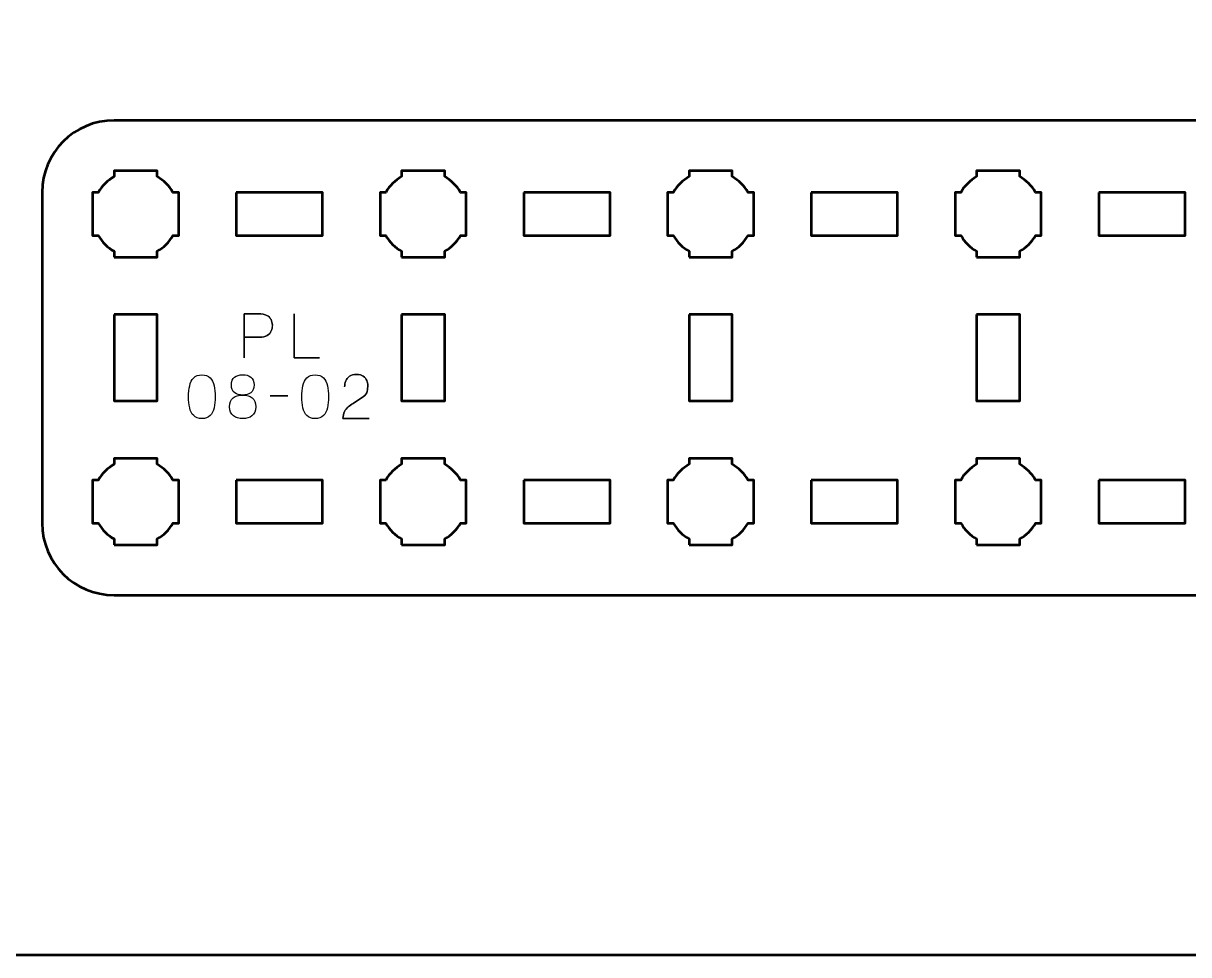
# Model space of a CAD drawing. Header units: centimetres. Extents: x -21 to 0, y -29.7 to 0.
# Drawn here: x -15.98 to -7.87, y -29.7 to -23.22 of the extents above; entities that cross this region are included whole.
import ezdxf

# ---------------------------------------------------------------- set-up
doc = ezdxf.new("R2010")
doc.units = ezdxf.units.CM
doc.header["$MEASUREMENT"] = 0
doc.layers.add('Layer 1', color=7, linetype='Continuous')

msp = doc.modelspace()

# ---------------------------------------------------------------- linework, layer by layer
at = {"layer": 'Layer 1', "color": 22, "lineweight": 53}
msp.add_open_spline([(-21.00003, -29.19995), (-21.00003, -29.19995), (-21.00003, -0.49992), (-21.00003, -0.49992), (-21.00003, -0.49992), (-21.00003, -0.22295), (-20.77694, 0.00004), (-20.49994, 0.00004), (-20.49994, 0.00004), (-20.49994, 0.00004), (-0.50008, 0.00004), (-0.50008, 0.00004), (-0.50008, 0.00004), (-0.22294, 0.00004), (0.00002, -0.22295), (0.00002, -0.49992), (0.00002, -0.49992), (0.00002, -0.49992), (0.00002, -29.19995), (0.00002, -29.19995), (0.00002, -29.19995), (0.00002, -29.47695), (-0.22294, -29.70004), (-0.50008, -29.70004), (-0.50008, -29.70004), (-0.50008, -29.70004), (-20.49994, -29.70004), (-20.49994, -29.70004), (-20.49994, -29.70004), (-20.77694, -29.70004), (-21.00003, -29.47695), (-21.00003, -29.19995)], degree=3, knots=[0, 0, 0, 0, 0.125, 0.125, 0.125, 0.125, 0.25, 0.25, 0.25, 0.25, 0.375, 0.375, 0.375, 0.375, 0.5, 0.5, 0.5, 0.5, 0.625, 0.625, 0.625, 0.625, 0.75, 0.75, 0.75, 0.75, 0.875, 0.875, 0.875, 0.875, 1, 1, 1, 1], dxfattribs=at)
at = {"layer": 'Layer 1', "color": 114, "lineweight": 53}
msp.add_open_spline([(-15.34991, -23.89995), (-15.34991, -23.89995), (-1.05007, -23.89995), (-1.05007, -23.89995), (-1.05007, -23.89995), (-0.77294, -23.89995), (-0.54998, -24.12305), (-0.54998, -24.40005), (-0.54998, -24.40005), (-0.54998, -24.40005), (-0.54998, -26.69997), (-0.54998, -26.69997), (-0.54998, -26.69997), (-0.54998, -26.97698), (-0.77294, -27.19993), (-1.05007, -27.19993), (-1.05007, -27.19993), (-1.05007, -27.19993), (-15.34991, -27.19993), (-15.34991, -27.19993), (-15.34991, -27.19993), (-15.62691, -27.19993), (-15.85001, -26.97698), (-15.85001, -26.69997), (-15.85001, -26.69997), (-15.85001, -26.69997), (-15.85001, -24.40005), (-15.85001, -24.40005), (-15.85001, -24.40005), (-15.85001, -24.12305), (-15.62691, -23.89995), (-15.34991, -23.89995)], degree=3, knots=[0, 0, 0, 0, 0.125, 0.125, 0.125, 0.125, 0.25, 0.25, 0.25, 0.25, 0.375, 0.375, 0.375, 0.375, 0.5, 0.5, 0.5, 0.5, 0.625, 0.625, 0.625, 0.625, 0.75, 0.75, 0.75, 0.75, 0.875, 0.875, 0.875, 0.875, 1, 1, 1, 1], dxfattribs=at)
at = {"layer": 'Layer 1', "lineweight": 53}
for points, knots in [([(-15.34991, -24.84998), (-15.34991, -24.84998), (-15.34991, -24.80987), (-15.34991, -24.80987), (-15.34991, -24.80987), (-15.39552, -24.78355), (-15.43345, -24.74553), (-15.45977, -24.70005), (-15.45977, -24.70005), (-15.45977, -24.70005), (-15.49998, -24.70005), (-15.49998, -24.70005), (-15.49998, -24.70005), (-15.49998, -24.70005), (-15.49998, -24.54998), (-15.49998, -24.54998), (-15.49998, -24.54998), (-15.49998, -24.54998), (-15.49998, -24.40005), (-15.49998, -24.40005), (-15.49998, -24.40005), (-15.49998, -24.40005), (-15.45977, -24.40005), (-15.45977, -24.40005), (-15.45977, -24.40005), (-15.43345, -24.35444), (-15.39552, -24.31651), (-15.34991, -24.29019), (-15.34991, -24.29019), (-15.34991, -24.29019), (-15.34991, -24.24998), (-15.34991, -24.24998), (-15.34991, -24.24998), (-15.34991, -24.24998), (-15.19998, -24.24998), (-15.19998, -24.24998), (-15.19998, -24.24998), (-15.19998, -24.24998), (-15.04991, -24.24998), (-15.04991, -24.24998), (-15.04991, -24.24998), (-15.04991, -24.24998), (-15.04991, -24.29019), (-15.04991, -24.29019), (-15.04991, -24.29019), (-15.00444, -24.31651), (-14.96641, -24.35444), (-14.94009, -24.40005), (-14.94009, -24.40005), (-14.94009, -24.40005), (-14.89998, -24.40005), (-14.89998, -24.40005), (-14.89998, -24.40005), (-14.89998, -24.40005), (-14.89998, -24.54998), (-14.89998, -24.54998), (-14.89998, -24.54998), (-14.89998, -24.54998), (-14.89998, -24.70005), (-14.89998, -24.70005), (-14.89998, -24.70005), (-14.89998, -24.70005), (-14.94009, -24.70005), (-14.94009, -24.70005), (-14.94009, -24.70005), (-14.96641, -24.74553), (-15.00444, -24.78355), (-15.04991, -24.80987), (-15.04991, -24.80987), (-15.04991, -24.80987), (-15.04991, -24.84998), (-15.04991, -24.84998), (-15.04991, -24.84998), (-15.04991, -24.84998), (-15.19998, -24.84998), (-15.19998, -24.84998), (-15.19998, -24.84998), (-15.19998, -24.84998), (-15.34991, -24.84998), (-15.34991, -24.84998)], [0, 0, 0, 0, 0.05, 0.05, 0.05, 0.05, 0.1, 0.1, 0.1, 0.1, 0.15, 0.15, 0.15, 0.15, 0.2, 0.2, 0.2, 0.2, 0.25, 0.25, 0.25, 0.25, 0.3, 0.3, 0.3, 0.3, 0.35, 0.35, 0.35, 0.35, 0.4, 0.4, 0.4, 0.4, 0.45, 0.45, 0.45, 0.45, 0.5, 0.5, 0.5, 0.5, 0.55, 0.55, 0.55, 0.55, 0.6, 0.6, 0.6, 0.6, 0.65, 0.65, 0.65, 0.65, 0.7, 0.7, 0.7, 0.7, 0.75, 0.75, 0.75, 0.75, 0.8, 0.8, 0.8, 0.8, 0.85, 0.85, 0.85, 0.85, 0.9, 0.9, 0.9, 0.9, 0.95, 0.95, 0.95, 0.95, 1, 1, 1, 1]), ([(-13.34999, -24.84998), (-13.34999, -24.84998), (-13.34999, -24.80987), (-13.34999, -24.80987), (-13.34999, -24.80987), (-13.39546, -24.78355), (-13.43349, -24.74553), (-13.45981, -24.70005), (-13.45981, -24.70005), (-13.45981, -24.70005), (-13.49992, -24.70005), (-13.49992, -24.70005), (-13.49992, -24.70005), (-13.49992, -24.70005), (-13.49992, -24.54998), (-13.49992, -24.54998), (-13.49992, -24.54998), (-13.49992, -24.54998), (-13.49992, -24.40005), (-13.49992, -24.40005), (-13.49992, -24.40005), (-13.49992, -24.40005), (-13.45981, -24.40005), (-13.45981, -24.40005), (-13.45981, -24.40005), (-13.43349, -24.35444), (-13.39546, -24.31651), (-13.34999, -24.29019), (-13.34999, -24.29019), (-13.34999, -24.29019), (-13.34999, -24.24998), (-13.34999, -24.24998), (-13.34999, -24.24998), (-13.34999, -24.24998), (-13.19992, -24.24998), (-13.19992, -24.24998), (-13.19992, -24.24998), (-13.19992, -24.24998), (-13.04999, -24.24998), (-13.04999, -24.24998), (-13.04999, -24.24998), (-13.04999, -24.24998), (-13.04999, -24.29019), (-13.04999, -24.29019), (-13.04999, -24.29019), (-13.00451, -24.31651), (-12.96648, -24.35444), (-12.94017, -24.40005), (-12.94017, -24.40005), (-12.94017, -24.40005), (-12.89991, -24.40005), (-12.89991, -24.40005), (-12.89991, -24.40005), (-12.89991, -24.40005), (-12.89991, -24.54998), (-12.89991, -24.54998), (-12.89991, -24.54998), (-12.89991, -24.54998), (-12.89991, -24.70005), (-12.89991, -24.70005), (-12.89991, -24.70005), (-12.89991, -24.70005), (-12.94017, -24.70005), (-12.94017, -24.70005), (-12.94017, -24.70005), (-12.96648, -24.74553), (-13.00451, -24.78355), (-13.04999, -24.80987), (-13.04999, -24.80987), (-13.04999, -24.80987), (-13.04999, -24.84998), (-13.04999, -24.84998), (-13.04999, -24.84998), (-13.04999, -24.84998), (-13.19992, -24.84998), (-13.19992, -24.84998), (-13.19992, -24.84998), (-13.19992, -24.84998), (-13.34999, -24.84998), (-13.34999, -24.84998)], [0, 0, 0, 0, 0.05, 0.05, 0.05, 0.05, 0.1, 0.1, 0.1, 0.1, 0.15, 0.15, 0.15, 0.15, 0.2, 0.2, 0.2, 0.2, 0.25, 0.25, 0.25, 0.25, 0.3, 0.3, 0.3, 0.3, 0.35, 0.35, 0.35, 0.35, 0.4, 0.4, 0.4, 0.4, 0.45, 0.45, 0.45, 0.45, 0.5, 0.5, 0.5, 0.5, 0.55, 0.55, 0.55, 0.55, 0.6, 0.6, 0.6, 0.6, 0.65, 0.65, 0.65, 0.65, 0.7, 0.7, 0.7, 0.7, 0.75, 0.75, 0.75, 0.75, 0.8, 0.8, 0.8, 0.8, 0.85, 0.85, 0.85, 0.85, 0.9, 0.9, 0.9, 0.9, 0.95, 0.95, 0.95, 0.95, 1, 1, 1, 1]), ([(-11.35006, -24.84998), (-11.35006, -24.84998), (-11.35006, -24.80987), (-11.35006, -24.80987), (-11.35006, -24.80987), (-11.39553, -24.78355), (-11.43342, -24.74553), (-11.45988, -24.70005), (-11.45988, -24.70005), (-11.45988, -24.70005), (-11.49999, -24.70005), (-11.49999, -24.70005), (-11.49999, -24.70005), (-11.49999, -24.70005), (-11.49999, -24.54998), (-11.49999, -24.54998), (-11.49999, -24.54998), (-11.49999, -24.54998), (-11.49999, -24.40005), (-11.49999, -24.40005), (-11.49999, -24.40005), (-11.49999, -24.40005), (-11.45988, -24.40005), (-11.45988, -24.40005), (-11.45988, -24.40005), (-11.43342, -24.35444), (-11.39553, -24.31651), (-11.35006, -24.29019), (-11.35006, -24.29019), (-11.35006, -24.29019), (-11.35006, -24.24998), (-11.35006, -24.24998), (-11.35006, -24.24998), (-11.35006, -24.24998), (-11.19998, -24.24998), (-11.19998, -24.24998), (-11.19998, -24.24998), (-11.19998, -24.24998), (-11.05005, -24.24998), (-11.05005, -24.24998), (-11.05005, -24.24998), (-11.05005, -24.24998), (-11.05005, -24.29019), (-11.05005, -24.29019), (-11.05005, -24.29019), (-11.00444, -24.31651), (-10.96652, -24.35444), (-10.9402, -24.40005), (-10.9402, -24.40005), (-10.9402, -24.40005), (-10.89999, -24.40005), (-10.89999, -24.40005), (-10.89999, -24.40005), (-10.89999, -24.40005), (-10.89999, -24.54998), (-10.89999, -24.54998), (-10.89999, -24.54998), (-10.89999, -24.54998), (-10.89999, -24.70005), (-10.89999, -24.70005), (-10.89999, -24.70005), (-10.89999, -24.70005), (-10.9402, -24.70005), (-10.9402, -24.70005), (-10.9402, -24.70005), (-10.96652, -24.74553), (-11.00444, -24.78355), (-11.05005, -24.80987), (-11.05005, -24.80987), (-11.05005, -24.80987), (-11.05005, -24.84998), (-11.05005, -24.84998), (-11.05005, -24.84998), (-11.05005, -24.84998), (-11.19998, -24.84998), (-11.19998, -24.84998), (-11.19998, -24.84998), (-11.19998, -24.84998), (-11.35006, -24.84998), (-11.35006, -24.84998)], [0, 0, 0, 0, 0.05, 0.05, 0.05, 0.05, 0.1, 0.1, 0.1, 0.1, 0.15, 0.15, 0.15, 0.15, 0.2, 0.2, 0.2, 0.2, 0.25, 0.25, 0.25, 0.25, 0.3, 0.3, 0.3, 0.3, 0.35, 0.35, 0.35, 0.35, 0.4, 0.4, 0.4, 0.4, 0.45, 0.45, 0.45, 0.45, 0.5, 0.5, 0.5, 0.5, 0.55, 0.55, 0.55, 0.55, 0.6, 0.6, 0.6, 0.6, 0.65, 0.65, 0.65, 0.65, 0.7, 0.7, 0.7, 0.7, 0.75, 0.75, 0.75, 0.75, 0.8, 0.8, 0.8, 0.8, 0.85, 0.85, 0.85, 0.85, 0.9, 0.9, 0.9, 0.9, 0.95, 0.95, 0.95, 0.95, 1, 1, 1, 1]), ([(-9.34996, -24.84998), (-9.34996, -24.84998), (-9.34996, -24.80987), (-9.34996, -24.80987), (-9.34996, -24.80987), (-9.39557, -24.78355), (-9.43346, -24.74553), (-9.45978, -24.70005), (-9.45978, -24.70005), (-9.45978, -24.70005), (-9.50003, -24.70005), (-9.50003, -24.70005), (-9.50003, -24.70005), (-9.50003, -24.70005), (-9.50003, -24.54998), (-9.50003, -24.54998), (-9.50003, -24.54998), (-9.50003, -24.54998), (-9.50003, -24.40005), (-9.50003, -24.40005), (-9.50003, -24.40005), (-9.50003, -24.40005), (-9.45978, -24.40005), (-9.45978, -24.40005), (-9.45978, -24.40005), (-9.43346, -24.35444), (-9.39557, -24.31651), (-9.34996, -24.29019), (-9.34996, -24.29019), (-9.34996, -24.29019), (-9.34996, -24.24998), (-9.34996, -24.24998), (-9.34996, -24.24998), (-9.34996, -24.24998), (-9.20003, -24.24998), (-9.20003, -24.24998), (-9.20003, -24.24998), (-9.20003, -24.24998), (-9.04995, -24.24998), (-9.04995, -24.24998), (-9.04995, -24.24998), (-9.04995, -24.24998), (-9.04995, -24.29019), (-9.04995, -24.29019), (-9.04995, -24.29019), (-9.00448, -24.31651), (-8.96645, -24.35444), (-8.94013, -24.40005), (-8.94013, -24.40005), (-8.94013, -24.40005), (-8.90002, -24.40005), (-8.90002, -24.40005), (-8.90002, -24.40005), (-8.90002, -24.40005), (-8.90002, -24.54998), (-8.90002, -24.54998), (-8.90002, -24.54998), (-8.90002, -24.54998), (-8.90002, -24.70005), (-8.90002, -24.70005), (-8.90002, -24.70005), (-8.90002, -24.70005), (-8.94013, -24.70005), (-8.94013, -24.70005), (-8.94013, -24.70005), (-8.96645, -24.74553), (-9.00448, -24.78355), (-9.04995, -24.80987), (-9.04995, -24.80987), (-9.04995, -24.80987), (-9.04995, -24.84998), (-9.04995, -24.84998), (-9.04995, -24.84998), (-9.04995, -24.84998), (-9.20003, -24.84998), (-9.20003, -24.84998), (-9.20003, -24.84998), (-9.20003, -24.84998), (-9.34996, -24.84998), (-9.34996, -24.84998)], [0, 0, 0, 0, 0.05, 0.05, 0.05, 0.05, 0.1, 0.1, 0.1, 0.1, 0.15, 0.15, 0.15, 0.15, 0.2, 0.2, 0.2, 0.2, 0.25, 0.25, 0.25, 0.25, 0.3, 0.3, 0.3, 0.3, 0.35, 0.35, 0.35, 0.35, 0.4, 0.4, 0.4, 0.4, 0.45, 0.45, 0.45, 0.45, 0.5, 0.5, 0.5, 0.5, 0.55, 0.55, 0.55, 0.55, 0.6, 0.6, 0.6, 0.6, 0.65, 0.65, 0.65, 0.65, 0.7, 0.7, 0.7, 0.7, 0.75, 0.75, 0.75, 0.75, 0.8, 0.8, 0.8, 0.8, 0.85, 0.85, 0.85, 0.85, 0.9, 0.9, 0.9, 0.9, 0.95, 0.95, 0.95, 0.95, 1, 1, 1, 1]), ([(-14.49996, -24.40005), (-14.49996, -24.40005), (-13.89997, -24.40005), (-13.89997, -24.40005), (-13.89997, -24.40005), (-13.89997, -24.40005), (-13.89997, -24.70005), (-13.89997, -24.70005), (-13.89997, -24.70005), (-13.89997, -24.70005), (-14.49996, -24.70005), (-14.49996, -24.70005), (-14.49996, -24.70005), (-14.49996, -24.70005), (-14.49996, -24.40005), (-14.49996, -24.40005)], [0, 0, 0, 0, 0.25, 0.25, 0.25, 0.25, 0.5, 0.5, 0.5, 0.5, 0.75, 0.75, 0.75, 0.75, 1, 1, 1, 1]), ([(-12.50001, -24.40005), (-12.50001, -24.40005), (-11.9, -24.40005), (-11.9, -24.40005), (-11.9, -24.40005), (-11.9, -24.40005), (-11.9, -24.70005), (-11.9, -24.70005), (-11.9, -24.70005), (-11.9, -24.70005), (-12.50001, -24.70005), (-12.50001, -24.70005), (-12.50001, -24.70005), (-12.50001, -24.70005), (-12.50001, -24.40005), (-12.50001, -24.40005)], [0, 0, 0, 0, 0.25, 0.25, 0.25, 0.25, 0.5, 0.5, 0.5, 0.5, 0.75, 0.75, 0.75, 0.75, 1, 1, 1, 1]), ([(-10.49994, -24.40005), (-10.49994, -24.40005), (-9.89994, -24.40005), (-9.89994, -24.40005), (-9.89994, -24.40005), (-9.89994, -24.40005), (-9.89994, -24.70005), (-9.89994, -24.70005), (-9.89994, -24.70005), (-9.89994, -24.70005), (-10.49994, -24.70005), (-10.49994, -24.70005), (-10.49994, -24.70005), (-10.49994, -24.70005), (-10.49994, -24.40005), (-10.49994, -24.40005)], [0, 0, 0, 0, 0.25, 0.25, 0.25, 0.25, 0.5, 0.5, 0.5, 0.5, 0.75, 0.75, 0.75, 0.75, 1, 1, 1, 1]), ([(-8.49997, -24.40005), (-8.49997, -24.40005), (-7.89997, -24.40005), (-7.89997, -24.40005), (-7.89997, -24.40005), (-7.89997, -24.40005), (-7.89997, -24.70005), (-7.89997, -24.70005), (-7.89997, -24.70005), (-7.89997, -24.70005), (-8.49997, -24.70005), (-8.49997, -24.70005), (-8.49997, -24.70005), (-8.49997, -24.70005), (-8.49997, -24.40005), (-8.49997, -24.40005)], [0, 0, 0, 0, 0.25, 0.25, 0.25, 0.25, 0.5, 0.5, 0.5, 0.5, 0.75, 0.75, 0.75, 0.75, 1, 1, 1, 1]), ([(-15.34991, -25.25), (-15.34991, -25.25), (-15.04991, -25.25), (-15.04991, -25.25), (-15.04991, -25.25), (-15.04991, -25.25), (-15.04991, -25.84999), (-15.04991, -25.84999), (-15.04991, -25.84999), (-15.04991, -25.84999), (-15.34991, -25.84999), (-15.34991, -25.84999), (-15.34991, -25.84999), (-15.34991, -25.84999), (-15.34991, -25.25), (-15.34991, -25.25)], [0, 0, 0, 0, 0.25, 0.25, 0.25, 0.25, 0.5, 0.5, 0.5, 0.5, 0.75, 0.75, 0.75, 0.75, 1, 1, 1, 1]), ([(-13.34999, -25.25), (-13.34999, -25.25), (-13.04999, -25.25), (-13.04999, -25.25), (-13.04999, -25.25), (-13.04999, -25.25), (-13.04999, -25.84999), (-13.04999, -25.84999), (-13.04999, -25.84999), (-13.04999, -25.84999), (-13.34999, -25.84999), (-13.34999, -25.84999), (-13.34999, -25.84999), (-13.34999, -25.84999), (-13.34999, -25.25), (-13.34999, -25.25)], [0, 0, 0, 0, 0.25, 0.25, 0.25, 0.25, 0.5, 0.5, 0.5, 0.5, 0.75, 0.75, 0.75, 0.75, 1, 1, 1, 1]), ([(-11.35006, -25.25), (-11.35006, -25.25), (-11.05005, -25.25), (-11.05005, -25.25), (-11.05005, -25.25), (-11.05005, -25.25), (-11.05005, -25.84999), (-11.05005, -25.84999), (-11.05005, -25.84999), (-11.05005, -25.84999), (-11.35006, -25.84999), (-11.35006, -25.84999), (-11.35006, -25.84999), (-11.35006, -25.84999), (-11.35006, -25.25), (-11.35006, -25.25)], [0, 0, 0, 0, 0.25, 0.25, 0.25, 0.25, 0.5, 0.5, 0.5, 0.5, 0.75, 0.75, 0.75, 0.75, 1, 1, 1, 1]), ([(-9.34996, -25.25), (-9.34996, -25.25), (-9.04995, -25.25), (-9.04995, -25.25), (-9.04995, -25.25), (-9.04995, -25.25), (-9.04995, -25.84999), (-9.04995, -25.84999), (-9.04995, -25.84999), (-9.04995, -25.84999), (-9.34996, -25.84999), (-9.34996, -25.84999), (-9.34996, -25.84999), (-9.34996, -25.84999), (-9.34996, -25.25), (-9.34996, -25.25)], [0, 0, 0, 0, 0.25, 0.25, 0.25, 0.25, 0.5, 0.5, 0.5, 0.5, 0.75, 0.75, 0.75, 0.75, 1, 1, 1, 1]), ([(-15.34991, -26.85005), (-15.34991, -26.85005), (-15.34991, -26.80979), (-15.34991, -26.80979), (-15.34991, -26.80979), (-15.39552, -26.78348), (-15.43345, -26.74545), (-15.45977, -26.69997), (-15.45977, -26.69997), (-15.45977, -26.69997), (-15.49998, -26.69997), (-15.49998, -26.69997), (-15.49998, -26.69997), (-15.49998, -26.69997), (-15.49998, -26.55004), (-15.49998, -26.55004), (-15.49998, -26.55004), (-15.49998, -26.55004), (-15.49998, -26.39997), (-15.49998, -26.39997), (-15.49998, -26.39997), (-15.49998, -26.39997), (-15.45977, -26.39997), (-15.45977, -26.39997), (-15.45977, -26.39997), (-15.43345, -26.3545), (-15.39552, -26.31647), (-15.34991, -26.29015), (-15.34991, -26.29015), (-15.34991, -26.29015), (-15.34991, -26.25004), (-15.34991, -26.25004), (-15.34991, -26.25004), (-15.34991, -26.25004), (-15.19998, -26.25004), (-15.19998, -26.25004), (-15.19998, -26.25004), (-15.19998, -26.25004), (-15.04991, -26.25004), (-15.04991, -26.25004), (-15.04991, -26.25004), (-15.04991, -26.25004), (-15.04991, -26.29015), (-15.04991, -26.29015), (-15.04991, -26.29015), (-15.00444, -26.31647), (-14.96641, -26.3545), (-14.94009, -26.39997), (-14.94009, -26.39997), (-14.94009, -26.39997), (-14.89998, -26.39997), (-14.89998, -26.39997), (-14.89998, -26.39997), (-14.89998, -26.39997), (-14.89998, -26.55004), (-14.89998, -26.55004), (-14.89998, -26.55004), (-14.89998, -26.55004), (-14.89998, -26.69997), (-14.89998, -26.69997), (-14.89998, -26.69997), (-14.89998, -26.69997), (-14.94009, -26.69997), (-14.94009, -26.69997), (-14.94009, -26.69997), (-14.96641, -26.74545), (-15.00444, -26.78348), (-15.04991, -26.80979), (-15.04991, -26.80979), (-15.04991, -26.80979), (-15.04991, -26.85005), (-15.04991, -26.85005), (-15.04991, -26.85005), (-15.04991, -26.85005), (-15.19998, -26.85005), (-15.19998, -26.85005), (-15.19998, -26.85005), (-15.19998, -26.85005), (-15.34991, -26.85005), (-15.34991, -26.85005)], [0, 0, 0, 0, 0.05, 0.05, 0.05, 0.05, 0.1, 0.1, 0.1, 0.1, 0.15, 0.15, 0.15, 0.15, 0.2, 0.2, 0.2, 0.2, 0.25, 0.25, 0.25, 0.25, 0.3, 0.3, 0.3, 0.3, 0.35, 0.35, 0.35, 0.35, 0.4, 0.4, 0.4, 0.4, 0.45, 0.45, 0.45, 0.45, 0.5, 0.5, 0.5, 0.5, 0.55, 0.55, 0.55, 0.55, 0.6, 0.6, 0.6, 0.6, 0.65, 0.65, 0.65, 0.65, 0.7, 0.7, 0.7, 0.7, 0.75, 0.75, 0.75, 0.75, 0.8, 0.8, 0.8, 0.8, 0.85, 0.85, 0.85, 0.85, 0.9, 0.9, 0.9, 0.9, 0.95, 0.95, 0.95, 0.95, 1, 1, 1, 1]), ([(-13.34999, -26.85005), (-13.34999, -26.85005), (-13.34999, -26.80979), (-13.34999, -26.80979), (-13.34999, -26.80979), (-13.39546, -26.78348), (-13.43349, -26.74545), (-13.45981, -26.69997), (-13.45981, -26.69997), (-13.45981, -26.69997), (-13.49992, -26.69997), (-13.49992, -26.69997), (-13.49992, -26.69997), (-13.49992, -26.69997), (-13.49992, -26.55004), (-13.49992, -26.55004), (-13.49992, -26.55004), (-13.49992, -26.55004), (-13.49992, -26.39997), (-13.49992, -26.39997), (-13.49992, -26.39997), (-13.49992, -26.39997), (-13.45981, -26.39997), (-13.45981, -26.39997), (-13.45981, -26.39997), (-13.43349, -26.3545), (-13.39546, -26.31647), (-13.34999, -26.29015), (-13.34999, -26.29015), (-13.34999, -26.29015), (-13.34999, -26.25004), (-13.34999, -26.25004), (-13.34999, -26.25004), (-13.34999, -26.25004), (-13.19992, -26.25004), (-13.19992, -26.25004), (-13.19992, -26.25004), (-13.19992, -26.25004), (-13.04999, -26.25004), (-13.04999, -26.25004), (-13.04999, -26.25004), (-13.04999, -26.25004), (-13.04999, -26.29015), (-13.04999, -26.29015), (-13.04999, -26.29015), (-13.00451, -26.31647), (-12.96648, -26.3545), (-12.94017, -26.39997), (-12.94017, -26.39997), (-12.94017, -26.39997), (-12.89991, -26.39997), (-12.89991, -26.39997), (-12.89991, -26.39997), (-12.89991, -26.39997), (-12.89991, -26.55004), (-12.89991, -26.55004), (-12.89991, -26.55004), (-12.89991, -26.55004), (-12.89991, -26.69997), (-12.89991, -26.69997), (-12.89991, -26.69997), (-12.89991, -26.69997), (-12.94017, -26.69997), (-12.94017, -26.69997), (-12.94017, -26.69997), (-12.96648, -26.74545), (-13.00451, -26.78348), (-13.04999, -26.80979), (-13.04999, -26.80979), (-13.04999, -26.80979), (-13.04999, -26.85005), (-13.04999, -26.85005), (-13.04999, -26.85005), (-13.04999, -26.85005), (-13.19992, -26.85005), (-13.19992, -26.85005), (-13.19992, -26.85005), (-13.19992, -26.85005), (-13.34999, -26.85005), (-13.34999, -26.85005)], [0, 0, 0, 0, 0.05, 0.05, 0.05, 0.05, 0.1, 0.1, 0.1, 0.1, 0.15, 0.15, 0.15, 0.15, 0.2, 0.2, 0.2, 0.2, 0.25, 0.25, 0.25, 0.25, 0.3, 0.3, 0.3, 0.3, 0.35, 0.35, 0.35, 0.35, 0.4, 0.4, 0.4, 0.4, 0.45, 0.45, 0.45, 0.45, 0.5, 0.5, 0.5, 0.5, 0.55, 0.55, 0.55, 0.55, 0.6, 0.6, 0.6, 0.6, 0.65, 0.65, 0.65, 0.65, 0.7, 0.7, 0.7, 0.7, 0.75, 0.75, 0.75, 0.75, 0.8, 0.8, 0.8, 0.8, 0.85, 0.85, 0.85, 0.85, 0.9, 0.9, 0.9, 0.9, 0.95, 0.95, 0.95, 0.95, 1, 1, 1, 1]), ([(-11.35006, -26.85005), (-11.35006, -26.85005), (-11.35006, -26.80979), (-11.35006, -26.80979), (-11.35006, -26.80979), (-11.39553, -26.78348), (-11.43342, -26.74545), (-11.45988, -26.69997), (-11.45988, -26.69997), (-11.45988, -26.69997), (-11.49999, -26.69997), (-11.49999, -26.69997), (-11.49999, -26.69997), (-11.49999, -26.69997), (-11.49999, -26.55004), (-11.49999, -26.55004), (-11.49999, -26.55004), (-11.49999, -26.55004), (-11.49999, -26.39997), (-11.49999, -26.39997), (-11.49999, -26.39997), (-11.49999, -26.39997), (-11.45988, -26.39997), (-11.45988, -26.39997), (-11.45988, -26.39997), (-11.43342, -26.3545), (-11.39553, -26.31647), (-11.35006, -26.29015), (-11.35006, -26.29015), (-11.35006, -26.29015), (-11.35006, -26.25004), (-11.35006, -26.25004), (-11.35006, -26.25004), (-11.35006, -26.25004), (-11.19998, -26.25004), (-11.19998, -26.25004), (-11.19998, -26.25004), (-11.19998, -26.25004), (-11.05005, -26.25004), (-11.05005, -26.25004), (-11.05005, -26.25004), (-11.05005, -26.25004), (-11.05005, -26.29015), (-11.05005, -26.29015), (-11.05005, -26.29015), (-11.00444, -26.31647), (-10.96652, -26.3545), (-10.9402, -26.39997), (-10.9402, -26.39997), (-10.9402, -26.39997), (-10.89999, -26.39997), (-10.89999, -26.39997), (-10.89999, -26.39997), (-10.89999, -26.39997), (-10.89999, -26.55004), (-10.89999, -26.55004), (-10.89999, -26.55004), (-10.89999, -26.55004), (-10.89999, -26.69997), (-10.89999, -26.69997), (-10.89999, -26.69997), (-10.89999, -26.69997), (-10.9402, -26.69997), (-10.9402, -26.69997), (-10.9402, -26.69997), (-10.96652, -26.74545), (-11.00444, -26.78348), (-11.05005, -26.80979), (-11.05005, -26.80979), (-11.05005, -26.80979), (-11.05005, -26.85005), (-11.05005, -26.85005), (-11.05005, -26.85005), (-11.05005, -26.85005), (-11.19998, -26.85005), (-11.19998, -26.85005), (-11.19998, -26.85005), (-11.19998, -26.85005), (-11.35006, -26.85005), (-11.35006, -26.85005)], [0, 0, 0, 0, 0.05, 0.05, 0.05, 0.05, 0.1, 0.1, 0.1, 0.1, 0.15, 0.15, 0.15, 0.15, 0.2, 0.2, 0.2, 0.2, 0.25, 0.25, 0.25, 0.25, 0.3, 0.3, 0.3, 0.3, 0.35, 0.35, 0.35, 0.35, 0.4, 0.4, 0.4, 0.4, 0.45, 0.45, 0.45, 0.45, 0.5, 0.5, 0.5, 0.5, 0.55, 0.55, 0.55, 0.55, 0.6, 0.6, 0.6, 0.6, 0.65, 0.65, 0.65, 0.65, 0.7, 0.7, 0.7, 0.7, 0.75, 0.75, 0.75, 0.75, 0.8, 0.8, 0.8, 0.8, 0.85, 0.85, 0.85, 0.85, 0.9, 0.9, 0.9, 0.9, 0.95, 0.95, 0.95, 0.95, 1, 1, 1, 1]), ([(-9.34996, -26.85005), (-9.34996, -26.85005), (-9.34996, -26.80979), (-9.34996, -26.80979), (-9.34996, -26.80979), (-9.39557, -26.78348), (-9.43346, -26.74545), (-9.45978, -26.69997), (-9.45978, -26.69997), (-9.45978, -26.69997), (-9.50003, -26.69997), (-9.50003, -26.69997), (-9.50003, -26.69997), (-9.50003, -26.69997), (-9.50003, -26.55004), (-9.50003, -26.55004), (-9.50003, -26.55004), (-9.50003, -26.55004), (-9.50003, -26.39997), (-9.50003, -26.39997), (-9.50003, -26.39997), (-9.50003, -26.39997), (-9.45978, -26.39997), (-9.45978, -26.39997), (-9.45978, -26.39997), (-9.43346, -26.3545), (-9.39557, -26.31647), (-9.34996, -26.29015), (-9.34996, -26.29015), (-9.34996, -26.29015), (-9.34996, -26.25004), (-9.34996, -26.25004), (-9.34996, -26.25004), (-9.34996, -26.25004), (-9.20003, -26.25004), (-9.20003, -26.25004), (-9.20003, -26.25004), (-9.20003, -26.25004), (-9.04995, -26.25004), (-9.04995, -26.25004), (-9.04995, -26.25004), (-9.04995, -26.25004), (-9.04995, -26.29015), (-9.04995, -26.29015), (-9.04995, -26.29015), (-9.00448, -26.31647), (-8.96645, -26.3545), (-8.94013, -26.39997), (-8.94013, -26.39997), (-8.94013, -26.39997), (-8.90002, -26.39997), (-8.90002, -26.39997), (-8.90002, -26.39997), (-8.90002, -26.39997), (-8.90002, -26.55004), (-8.90002, -26.55004), (-8.90002, -26.55004), (-8.90002, -26.55004), (-8.90002, -26.69997), (-8.90002, -26.69997), (-8.90002, -26.69997), (-8.90002, -26.69997), (-8.94013, -26.69997), (-8.94013, -26.69997), (-8.94013, -26.69997), (-8.96645, -26.74545), (-9.00448, -26.78348), (-9.04995, -26.80979), (-9.04995, -26.80979), (-9.04995, -26.80979), (-9.04995, -26.85005), (-9.04995, -26.85005), (-9.04995, -26.85005), (-9.04995, -26.85005), (-9.20003, -26.85005), (-9.20003, -26.85005), (-9.20003, -26.85005), (-9.20003, -26.85005), (-9.34996, -26.85005), (-9.34996, -26.85005)], [0, 0, 0, 0, 0.05, 0.05, 0.05, 0.05, 0.1, 0.1, 0.1, 0.1, 0.15, 0.15, 0.15, 0.15, 0.2, 0.2, 0.2, 0.2, 0.25, 0.25, 0.25, 0.25, 0.3, 0.3, 0.3, 0.3, 0.35, 0.35, 0.35, 0.35, 0.4, 0.4, 0.4, 0.4, 0.45, 0.45, 0.45, 0.45, 0.5, 0.5, 0.5, 0.5, 0.55, 0.55, 0.55, 0.55, 0.6, 0.6, 0.6, 0.6, 0.65, 0.65, 0.65, 0.65, 0.7, 0.7, 0.7, 0.7, 0.75, 0.75, 0.75, 0.75, 0.8, 0.8, 0.8, 0.8, 0.85, 0.85, 0.85, 0.85, 0.9, 0.9, 0.9, 0.9, 0.95, 0.95, 0.95, 0.95, 1, 1, 1, 1]), ([(-14.49996, -26.39997), (-14.49996, -26.39997), (-13.89997, -26.39997), (-13.89997, -26.39997), (-13.89997, -26.39997), (-13.89997, -26.39997), (-13.89997, -26.69997), (-13.89997, -26.69997), (-13.89997, -26.69997), (-13.89997, -26.69997), (-14.49996, -26.69997), (-14.49996, -26.69997), (-14.49996, -26.69997), (-14.49996, -26.69997), (-14.49996, -26.39997), (-14.49996, -26.39997)], [0, 0, 0, 0, 0.25, 0.25, 0.25, 0.25, 0.5, 0.5, 0.5, 0.5, 0.75, 0.75, 0.75, 0.75, 1, 1, 1, 1]), ([(-12.50001, -26.39997), (-12.50001, -26.39997), (-11.9, -26.39997), (-11.9, -26.39997), (-11.9, -26.39997), (-11.9, -26.39997), (-11.9, -26.69997), (-11.9, -26.69997), (-11.9, -26.69997), (-11.9, -26.69997), (-12.50001, -26.69997), (-12.50001, -26.69997), (-12.50001, -26.69997), (-12.50001, -26.69997), (-12.50001, -26.39997), (-12.50001, -26.39997)], [0, 0, 0, 0, 0.25, 0.25, 0.25, 0.25, 0.5, 0.5, 0.5, 0.5, 0.75, 0.75, 0.75, 0.75, 1, 1, 1, 1]), ([(-10.49994, -26.39997), (-10.49994, -26.39997), (-9.89994, -26.39997), (-9.89994, -26.39997), (-9.89994, -26.39997), (-9.89994, -26.39997), (-9.89994, -26.69997), (-9.89994, -26.69997), (-9.89994, -26.69997), (-9.89994, -26.69997), (-10.49994, -26.69997), (-10.49994, -26.69997), (-10.49994, -26.69997), (-10.49994, -26.69997), (-10.49994, -26.39997), (-10.49994, -26.39997)], [0, 0, 0, 0, 0.25, 0.25, 0.25, 0.25, 0.5, 0.5, 0.5, 0.5, 0.75, 0.75, 0.75, 0.75, 1, 1, 1, 1]), ([(-8.49997, -26.39997), (-8.49997, -26.39997), (-7.89997, -26.39997), (-7.89997, -26.39997), (-7.89997, -26.39997), (-7.89997, -26.39997), (-7.89997, -26.69997), (-7.89997, -26.69997), (-7.89997, -26.69997), (-7.89997, -26.69997), (-8.49997, -26.69997), (-8.49997, -26.69997), (-8.49997, -26.69997), (-8.49997, -26.69997), (-8.49997, -26.39997), (-8.49997, -26.39997)], [0, 0, 0, 0, 0.25, 0.25, 0.25, 0.25, 0.5, 0.5, 0.5, 0.5, 0.75, 0.75, 0.75, 0.75, 1, 1, 1, 1])]:
    msp.add_open_spline(points, degree=3, knots=knots, dxfattribs=at)
at = {"layer": 'Layer 1', "color": 40, "lineweight": 30}
for points, knots in [([(-14.44454, -25.54999), (-14.44454, -25.54999), (-14.44454, -25.24478), (-14.44454, -25.24478), (-14.44454, -25.24478), (-14.44454, -25.24478), (-14.34725, -25.24478), (-14.34725, -25.24478), (-14.34725, -25.24478), (-14.32163, -25.24506), (-14.30163, -25.24876), (-14.28745, -25.25592), (-14.28745, -25.25592), (-14.27355, -25.26323), (-14.26374, -25.27275), (-14.2581, -25.2846), (-14.2581, -25.2846), (-14.2526, -25.29646), (-14.24956, -25.30926), (-14.249, -25.32306), (-14.249, -25.32306), (-14.24833, -25.3371), (-14.25066, -25.35047), (-14.25616, -25.36313), (-14.25616, -25.36313), (-14.2617, -25.37583), (-14.27119, -25.38631), (-14.28442, -25.39442), (-14.28442, -25.39442), (-14.29793, -25.40257), (-14.31613, -25.4067), (-14.33927, -25.40698), (-14.33927, -25.40698), (-14.33927, -25.40698), (-14.44454, -25.40698), (-14.44454, -25.40698), (-14.44454, -25.40698), (-14.44454, -25.40698), (-14.33927, -25.40698), (-14.33927, -25.40698), (-14.33927, -25.40698), (-14.31652, -25.4067), (-14.29849, -25.40257), (-14.28498, -25.39442), (-14.28498, -25.39442), (-14.27161, -25.38631), (-14.26208, -25.37583), (-14.25644, -25.36313), (-14.25644, -25.36313), (-14.25094, -25.35047), (-14.24847, -25.3371), (-14.249, -25.32306), (-14.249, -25.32306), (-14.24956, -25.30926), (-14.2526, -25.29646), (-14.25824, -25.2846), (-14.25824, -25.2846), (-14.26403, -25.27275), (-14.27394, -25.26323), (-14.28787, -25.25592), (-14.28787, -25.25592), (-14.30205, -25.24876), (-14.32192, -25.24506), (-14.34725, -25.24478), (-14.34725, -25.24478), (-14.34725, -25.24478), (-14.44454, -25.24478), (-14.44454, -25.24478), (-14.44454, -25.24478), (-14.44454, -25.24478), (-14.44454, -25.54999), (-14.44454, -25.54999)], [0, 0, 0, 0, 0.0555556, 0.0555556, 0.0555556, 0.0555556, 0.1111111, 0.1111111, 0.1111111, 0.1111111, 0.1666667, 0.1666667, 0.1666667, 0.1666667, 0.2222222, 0.2222222, 0.2222222, 0.2222222, 0.2777778, 0.2777778, 0.2777778, 0.2777778, 0.3333333, 0.3333333, 0.3333333, 0.3333333, 0.3888889, 0.3888889, 0.3888889, 0.3888889, 0.4444444, 0.4444444, 0.4444444, 0.4444444, 0.5, 0.5, 0.5, 0.5, 0.5555556, 0.5555556, 0.5555556, 0.5555556, 0.6111111, 0.6111111, 0.6111111, 0.6111111, 0.6666667, 0.6666667, 0.6666667, 0.6666667, 0.7222222, 0.7222222, 0.7222222, 0.7222222, 0.7777778, 0.7777778, 0.7777778, 0.7777778, 0.8333333, 0.8333333, 0.8333333, 0.8333333, 0.8888889, 0.8888889, 0.8888889, 0.8888889, 0.9444444, 0.9444444, 0.9444444, 0.9444444, 1, 1, 1, 1]), ([(-13.91994, -25.54999), (-13.91994, -25.54999), (-14.09812, -25.54999), (-14.09812, -25.54999), (-14.09812, -25.54999), (-14.09812, -25.54999), (-14.09812, -25.24478), (-14.09812, -25.24478), (-14.09812, -25.24478), (-14.09812, -25.24478), (-14.09812, -25.54999), (-14.09812, -25.54999), (-14.09812, -25.54999), (-14.09812, -25.54999), (-13.91994, -25.54999), (-13.91994, -25.54999)], [0, 0, 0, 0, 0.25, 0.25, 0.25, 0.25, 0.5, 0.5, 0.5, 0.5, 0.75, 0.75, 0.75, 0.75, 1, 1, 1, 1]), ([(-14.73918, -25.97332), (-14.71466, -25.97308), (-14.69561, -25.96616), (-14.68214, -25.95265), (-14.68214, -25.95265), (-14.66877, -25.93917), (-14.65938, -25.92097), (-14.65416, -25.89797), (-14.65416, -25.89797), (-14.64905, -25.87507), (-14.64658, -25.84946), (-14.64686, -25.82092), (-14.64686, -25.82092), (-14.64658, -25.79281), (-14.64905, -25.76719), (-14.65416, -25.74416), (-14.65416, -25.74416), (-14.65938, -25.72144), (-14.66877, -25.70324), (-14.68214, -25.68944), (-14.68214, -25.68944), (-14.69561, -25.67597), (-14.71466, -25.66891), (-14.73918, -25.66852), (-14.73918, -25.66852), (-14.76384, -25.66891), (-14.78286, -25.67597), (-14.79623, -25.68944), (-14.79623, -25.68944), (-14.80974, -25.70324), (-14.81898, -25.72144), (-14.82406, -25.74416), (-14.82406, -25.74416), (-14.82932, -25.76719), (-14.83179, -25.79281), (-14.83136, -25.82092), (-14.83136, -25.82092), (-14.83179, -25.84946), (-14.82932, -25.87507), (-14.82406, -25.89797), (-14.82406, -25.89797), (-14.81898, -25.92097), (-14.80974, -25.93917), (-14.79623, -25.95265), (-14.79623, -25.95265), (-14.78286, -25.96616), (-14.76384, -25.97308), (-14.73918, -25.97332)], [0, 0, 0, 0, 0.0833333, 0.0833333, 0.0833333, 0.0833333, 0.1666667, 0.1666667, 0.1666667, 0.1666667, 0.25, 0.25, 0.25, 0.25, 0.3333333, 0.3333333, 0.3333333, 0.3333333, 0.4166667, 0.4166667, 0.4166667, 0.4166667, 0.5, 0.5, 0.5, 0.5, 0.5833333, 0.5833333, 0.5833333, 0.5833333, 0.6666667, 0.6666667, 0.6666667, 0.6666667, 0.75, 0.75, 0.75, 0.75, 0.8333333, 0.8333333, 0.8333333, 0.8333333, 0.9166667, 0.9166667, 0.9166667, 0.9166667, 1, 1, 1, 1]), ([(-14.73918, -25.97332), (-14.71466, -25.97308), (-14.69561, -25.96616), (-14.68214, -25.95265), (-14.68214, -25.95265), (-14.66877, -25.93917), (-14.65938, -25.92097), (-14.65416, -25.89797), (-14.65416, -25.89797), (-14.64905, -25.87507), (-14.64658, -25.84946), (-14.64686, -25.82092), (-14.64686, -25.82092), (-14.64658, -25.79281), (-14.64905, -25.76719), (-14.65416, -25.74416), (-14.65416, -25.74416), (-14.65938, -25.72144), (-14.66877, -25.70324), (-14.68214, -25.68944), (-14.68214, -25.68944), (-14.69561, -25.67597), (-14.71466, -25.66891), (-14.73918, -25.66852), (-14.73918, -25.66852), (-14.76384, -25.66891), (-14.78286, -25.67597), (-14.79623, -25.68944), (-14.79623, -25.68944), (-14.80974, -25.70324), (-14.81898, -25.72144), (-14.82406, -25.74416), (-14.82406, -25.74416), (-14.82932, -25.76719), (-14.83179, -25.79281), (-14.83136, -25.82092), (-14.83136, -25.82092), (-14.83179, -25.84946), (-14.82932, -25.87507), (-14.82406, -25.89797), (-14.82406, -25.89797), (-14.81898, -25.92097), (-14.80974, -25.93917), (-14.79623, -25.95265), (-14.79623, -25.95265), (-14.78286, -25.96616), (-14.76384, -25.97308), (-14.73918, -25.97332)], [0, 0, 0, 0, 0.0833333, 0.0833333, 0.0833333, 0.0833333, 0.1666667, 0.1666667, 0.1666667, 0.1666667, 0.25, 0.25, 0.25, 0.25, 0.3333333, 0.3333333, 0.3333333, 0.3333333, 0.4166667, 0.4166667, 0.4166667, 0.4166667, 0.5, 0.5, 0.5, 0.5, 0.5833333, 0.5833333, 0.5833333, 0.5833333, 0.6666667, 0.6666667, 0.6666667, 0.6666667, 0.75, 0.75, 0.75, 0.75, 0.8333333, 0.8333333, 0.8333333, 0.8333333, 0.9166667, 0.9166667, 0.9166667, 0.9166667, 1, 1, 1, 1]), ([(-14.45516, -25.80949), (-14.43311, -25.80992), (-14.41452, -25.80452), (-14.39963, -25.79351), (-14.39963, -25.79351), (-14.38475, -25.78247), (-14.37702, -25.76441), (-14.37635, -25.73922), (-14.37635, -25.73922), (-14.37688, -25.71414), (-14.38432, -25.69593), (-14.39879, -25.68464), (-14.39879, -25.68464), (-14.41329, -25.67346), (-14.43216, -25.6681), (-14.45516, -25.66852), (-14.45516, -25.66852), (-14.4783, -25.66881), (-14.49707, -25.67431), (-14.51153, -25.68517), (-14.51153, -25.68517), (-14.526, -25.69622), (-14.53344, -25.71428), (-14.53386, -25.73922), (-14.53386, -25.73922), (-14.53344, -25.76441), (-14.52572, -25.78247), (-14.51069, -25.79351), (-14.51069, -25.79351), (-14.49594, -25.80452), (-14.47749, -25.80992), (-14.45516, -25.80949)], [0, 0, 0, 0, 0.125, 0.125, 0.125, 0.125, 0.25, 0.25, 0.25, 0.25, 0.375, 0.375, 0.375, 0.375, 0.5, 0.5, 0.5, 0.5, 0.625, 0.625, 0.625, 0.625, 0.75, 0.75, 0.75, 0.75, 0.875, 0.875, 0.875, 0.875, 1, 1, 1, 1]), ([(-14.45516, -25.80949), (-14.43311, -25.80992), (-14.41452, -25.80452), (-14.39963, -25.79351), (-14.39963, -25.79351), (-14.38475, -25.78247), (-14.37702, -25.76441), (-14.37635, -25.73922), (-14.37635, -25.73922), (-14.37688, -25.71414), (-14.38432, -25.69593), (-14.39879, -25.68464), (-14.39879, -25.68464), (-14.41329, -25.67346), (-14.43216, -25.6681), (-14.45516, -25.66852), (-14.45516, -25.66852), (-14.4783, -25.66881), (-14.49707, -25.67431), (-14.51153, -25.68517), (-14.51153, -25.68517), (-14.526, -25.69622), (-14.53344, -25.71428), (-14.53386, -25.73922), (-14.53386, -25.73922), (-14.53344, -25.76441), (-14.52572, -25.78247), (-14.51069, -25.79351), (-14.51069, -25.79351), (-14.49594, -25.80452), (-14.47749, -25.80992), (-14.45516, -25.80949)], [0, 0, 0, 0, 0.125, 0.125, 0.125, 0.125, 0.25, 0.25, 0.25, 0.25, 0.375, 0.375, 0.375, 0.375, 0.5, 0.5, 0.5, 0.5, 0.625, 0.625, 0.625, 0.625, 0.75, 0.75, 0.75, 0.75, 0.875, 0.875, 0.875, 0.875, 1, 1, 1, 1]), ([(-13.95123, -25.97332), (-13.92671, -25.97308), (-13.90769, -25.96616), (-13.89418, -25.95265), (-13.89418, -25.95265), (-13.88081, -25.93917), (-13.87143, -25.92097), (-13.86621, -25.89797), (-13.86621, -25.89797), (-13.86109, -25.87507), (-13.85862, -25.84946), (-13.85891, -25.82092), (-13.85891, -25.82092), (-13.85862, -25.79281), (-13.86109, -25.76719), (-13.86621, -25.74416), (-13.86621, -25.74416), (-13.87143, -25.72144), (-13.88081, -25.70324), (-13.89418, -25.68944), (-13.89418, -25.68944), (-13.90769, -25.67597), (-13.92671, -25.66891), (-13.95123, -25.66852), (-13.95123, -25.66852), (-13.97589, -25.66891), (-13.9949, -25.67597), (-14.00827, -25.68944), (-14.00827, -25.68944), (-14.02178, -25.70324), (-14.03103, -25.72144), (-14.03611, -25.74416), (-14.03611, -25.74416), (-14.04136, -25.76719), (-14.04383, -25.79281), (-14.04341, -25.82092), (-14.04341, -25.82092), (-14.04383, -25.84946), (-14.04136, -25.87507), (-14.03611, -25.89797), (-14.03611, -25.89797), (-14.03103, -25.92097), (-14.02178, -25.93917), (-14.00827, -25.95265), (-14.00827, -25.95265), (-13.9949, -25.96616), (-13.97589, -25.97308), (-13.95123, -25.97332)], [0, 0, 0, 0, 0.0833333, 0.0833333, 0.0833333, 0.0833333, 0.1666667, 0.1666667, 0.1666667, 0.1666667, 0.25, 0.25, 0.25, 0.25, 0.3333333, 0.3333333, 0.3333333, 0.3333333, 0.4166667, 0.4166667, 0.4166667, 0.4166667, 0.5, 0.5, 0.5, 0.5, 0.5833333, 0.5833333, 0.5833333, 0.5833333, 0.6666667, 0.6666667, 0.6666667, 0.6666667, 0.75, 0.75, 0.75, 0.75, 0.8333333, 0.8333333, 0.8333333, 0.8333333, 0.9166667, 0.9166667, 0.9166667, 0.9166667, 1, 1, 1, 1]), ([(-13.95123, -25.97332), (-13.92671, -25.97308), (-13.90769, -25.96616), (-13.89418, -25.95265), (-13.89418, -25.95265), (-13.88081, -25.93917), (-13.87143, -25.92097), (-13.86621, -25.89797), (-13.86621, -25.89797), (-13.86109, -25.87507), (-13.85862, -25.84946), (-13.85891, -25.82092), (-13.85891, -25.82092), (-13.85862, -25.79281), (-13.86109, -25.76719), (-13.86621, -25.74416), (-13.86621, -25.74416), (-13.87143, -25.72144), (-13.88081, -25.70324), (-13.89418, -25.68944), (-13.89418, -25.68944), (-13.90769, -25.67597), (-13.92671, -25.66891), (-13.95123, -25.66852), (-13.95123, -25.66852), (-13.97589, -25.66891), (-13.9949, -25.67597), (-14.00827, -25.68944), (-14.00827, -25.68944), (-14.02178, -25.70324), (-14.03103, -25.72144), (-14.03611, -25.74416), (-14.03611, -25.74416), (-14.04136, -25.76719), (-14.04383, -25.79281), (-14.04341, -25.82092), (-14.04341, -25.82092), (-14.04383, -25.84946), (-14.04136, -25.87507), (-14.03611, -25.89797), (-14.03611, -25.89797), (-14.03103, -25.92097), (-14.02178, -25.93917), (-14.00827, -25.95265), (-14.00827, -25.95265), (-13.9949, -25.96616), (-13.97589, -25.97308), (-13.95123, -25.97332)], [0, 0, 0, 0, 0.0833333, 0.0833333, 0.0833333, 0.0833333, 0.1666667, 0.1666667, 0.1666667, 0.1666667, 0.25, 0.25, 0.25, 0.25, 0.3333333, 0.3333333, 0.3333333, 0.3333333, 0.4166667, 0.4166667, 0.4166667, 0.4166667, 0.5, 0.5, 0.5, 0.5, 0.5833333, 0.5833333, 0.5833333, 0.5833333, 0.6666667, 0.6666667, 0.6666667, 0.6666667, 0.75, 0.75, 0.75, 0.75, 0.8333333, 0.8333333, 0.8333333, 0.8333333, 0.9166667, 0.9166667, 0.9166667, 0.9166667, 1, 1, 1, 1]), ([(-13.57654, -25.97332), (-13.57654, -25.97332), (-13.75815, -25.97332), (-13.75815, -25.97332), (-13.75815, -25.97332), (-13.75762, -25.95307), (-13.75388, -25.93667), (-13.74715, -25.92386), (-13.74715, -25.92386), (-13.74051, -25.9112), (-13.73198, -25.90058), (-13.7215, -25.89204), (-13.7215, -25.89204), (-13.71116, -25.88375), (-13.69987, -25.87564), (-13.68746, -25.86791), (-13.68746, -25.86791), (-13.68746, -25.86791), (-13.61514, -25.81969), (-13.61514, -25.81969), (-13.61514, -25.81969), (-13.60078, -25.80921), (-13.5921, -25.79693), (-13.58907, -25.78318), (-13.58907, -25.78318), (-13.58617, -25.76938), (-13.58494, -25.75534), (-13.5855, -25.74084), (-13.5855, -25.74084), (-13.58536, -25.73107), (-13.58769, -25.72031), (-13.59238, -25.7086), (-13.59238, -25.7086), (-13.59721, -25.69717), (-13.60519, -25.68726), (-13.61651, -25.67872), (-13.61651, -25.67872), (-13.62794, -25.67043), (-13.6435, -25.66602), (-13.66336, -25.66563), (-13.66336, -25.66563), (-13.68347, -25.66602), (-13.69973, -25.67043), (-13.71187, -25.67886), (-13.71187, -25.67886), (-13.72411, -25.6874), (-13.73293, -25.69826), (-13.73833, -25.71139), (-13.73833, -25.71139), (-13.74383, -25.72472), (-13.74644, -25.73851), (-13.7463, -25.7527), (-13.7463, -25.7527), (-13.74644, -25.73851), (-13.74383, -25.72472), (-13.73833, -25.71139), (-13.73833, -25.71139), (-13.73293, -25.69826), (-13.72411, -25.6874), (-13.71187, -25.67886), (-13.71187, -25.67886), (-13.69973, -25.67043), (-13.68347, -25.66602), (-13.66336, -25.66563), (-13.66336, -25.66563), (-13.6435, -25.66602), (-13.62794, -25.67043), (-13.61651, -25.67872), (-13.61651, -25.67872), (-13.60519, -25.68726), (-13.59721, -25.69717), (-13.59238, -25.7086), (-13.59238, -25.7086), (-13.58769, -25.72031), (-13.58536, -25.73107), (-13.5855, -25.74084), (-13.5855, -25.74084), (-13.58494, -25.75534), (-13.58617, -25.76938), (-13.58907, -25.78318), (-13.58907, -25.78318), (-13.5921, -25.79693), (-13.60078, -25.80921), (-13.61514, -25.81969), (-13.61514, -25.81969), (-13.61514, -25.81969), (-13.68746, -25.86791), (-13.68746, -25.86791), (-13.68746, -25.86791), (-13.69987, -25.87564), (-13.71116, -25.88375), (-13.7215, -25.89204), (-13.7215, -25.89204), (-13.73198, -25.90058), (-13.74051, -25.9112), (-13.74715, -25.92386), (-13.74715, -25.92386), (-13.75388, -25.93667), (-13.75762, -25.95307), (-13.75815, -25.97332), (-13.75815, -25.97332), (-13.75815, -25.97332), (-13.57654, -25.97332), (-13.57654, -25.97332)], [0, 0, 0, 0, 0.0384615, 0.0384615, 0.0384615, 0.0384615, 0.0769231, 0.0769231, 0.0769231, 0.0769231, 0.1153846, 0.1153846, 0.1153846, 0.1153846, 0.1538462, 0.1538462, 0.1538462, 0.1538462, 0.1923077, 0.1923077, 0.1923077, 0.1923077, 0.2307692, 0.2307692, 0.2307692, 0.2307692, 0.2692308, 0.2692308, 0.2692308, 0.2692308, 0.3076923, 0.3076923, 0.3076923, 0.3076923, 0.3461538, 0.3461538, 0.3461538, 0.3461538, 0.3846154, 0.3846154, 0.3846154, 0.3846154, 0.4230769, 0.4230769, 0.4230769, 0.4230769, 0.4615385, 0.4615385, 0.4615385, 0.4615385, 0.5, 0.5, 0.5, 0.5, 0.5384615, 0.5384615, 0.5384615, 0.5384615, 0.5769231, 0.5769231, 0.5769231, 0.5769231, 0.6153846, 0.6153846, 0.6153846, 0.6153846, 0.6538462, 0.6538462, 0.6538462, 0.6538462, 0.6923077, 0.6923077, 0.6923077, 0.6923077, 0.7307692, 0.7307692, 0.7307692, 0.7307692, 0.7692308, 0.7692308, 0.7692308, 0.7692308, 0.8076923, 0.8076923, 0.8076923, 0.8076923, 0.8461538, 0.8461538, 0.8461538, 0.8461538, 0.8846154, 0.8846154, 0.8846154, 0.8846154, 0.9230769, 0.9230769, 0.9230769, 0.9230769, 0.9615385, 0.9615385, 0.9615385, 0.9615385, 1, 1, 1, 1]), ([(-14.45516, -25.97332), (-14.42941, -25.97346), (-14.40775, -25.96715), (-14.39053, -25.95417), (-14.39053, -25.95417), (-14.37332, -25.94122), (-14.36436, -25.92027), (-14.36365, -25.8912), (-14.36365, -25.8912), (-14.36407, -25.86241), (-14.37247, -25.84145), (-14.38873, -25.82851), (-14.38873, -25.82851), (-14.40514, -25.8157), (-14.42733, -25.80935), (-14.45516, -25.80949), (-14.45516, -25.80949), (-14.48314, -25.80935), (-14.50518, -25.8157), (-14.52131, -25.82851), (-14.52131, -25.82851), (-14.53757, -25.84145), (-14.54582, -25.86241), (-14.54611, -25.8912), (-14.54611, -25.8912), (-14.54558, -25.92027), (-14.53662, -25.94122), (-14.51937, -25.95417), (-14.51937, -25.95417), (-14.50229, -25.96715), (-14.48095, -25.97346), (-14.45516, -25.97332)], [0, 0, 0, 0, 0.125, 0.125, 0.125, 0.125, 0.25, 0.25, 0.25, 0.25, 0.375, 0.375, 0.375, 0.375, 0.5, 0.5, 0.5, 0.5, 0.625, 0.625, 0.625, 0.625, 0.75, 0.75, 0.75, 0.75, 0.875, 0.875, 0.875, 0.875, 1, 1, 1, 1]), ([(-14.45516, -25.97332), (-14.42941, -25.97346), (-14.40775, -25.96715), (-14.39053, -25.95417), (-14.39053, -25.95417), (-14.37332, -25.94122), (-14.36436, -25.92027), (-14.36365, -25.8912), (-14.36365, -25.8912), (-14.36407, -25.86241), (-14.37247, -25.84145), (-14.38873, -25.82851), (-14.38873, -25.82851), (-14.40514, -25.8157), (-14.42733, -25.80935), (-14.45516, -25.80949), (-14.45516, -25.80949), (-14.48314, -25.80935), (-14.50518, -25.8157), (-14.52131, -25.82851), (-14.52131, -25.82851), (-14.53757, -25.84145), (-14.54582, -25.86241), (-14.54611, -25.8912), (-14.54611, -25.8912), (-14.54558, -25.92027), (-14.53662, -25.94122), (-14.51937, -25.95417), (-14.51937, -25.95417), (-14.50229, -25.96715), (-14.48095, -25.97346), (-14.45516, -25.97332)], [0, 0, 0, 0, 0.125, 0.125, 0.125, 0.125, 0.25, 0.25, 0.25, 0.25, 0.375, 0.375, 0.375, 0.375, 0.5, 0.5, 0.5, 0.5, 0.625, 0.625, 0.625, 0.625, 0.75, 0.75, 0.75, 0.75, 0.875, 0.875, 0.875, 0.875, 1, 1, 1, 1]), ([(-14.26336, -25.81376), (-14.26336, -25.81376), (-14.14014, -25.81376), (-14.14014, -25.81376), (-14.14014, -25.81376), (-14.14014, -25.81376), (-14.26336, -25.81376), (-14.26336, -25.81376)], [0, 0, 0, 0, 0.5, 0.5, 0.5, 0.5, 1, 1, 1, 1])]:
    msp.add_open_spline(points, degree=3, knots=knots, dxfattribs=at)

doc.saveas('drawing.dxf')
